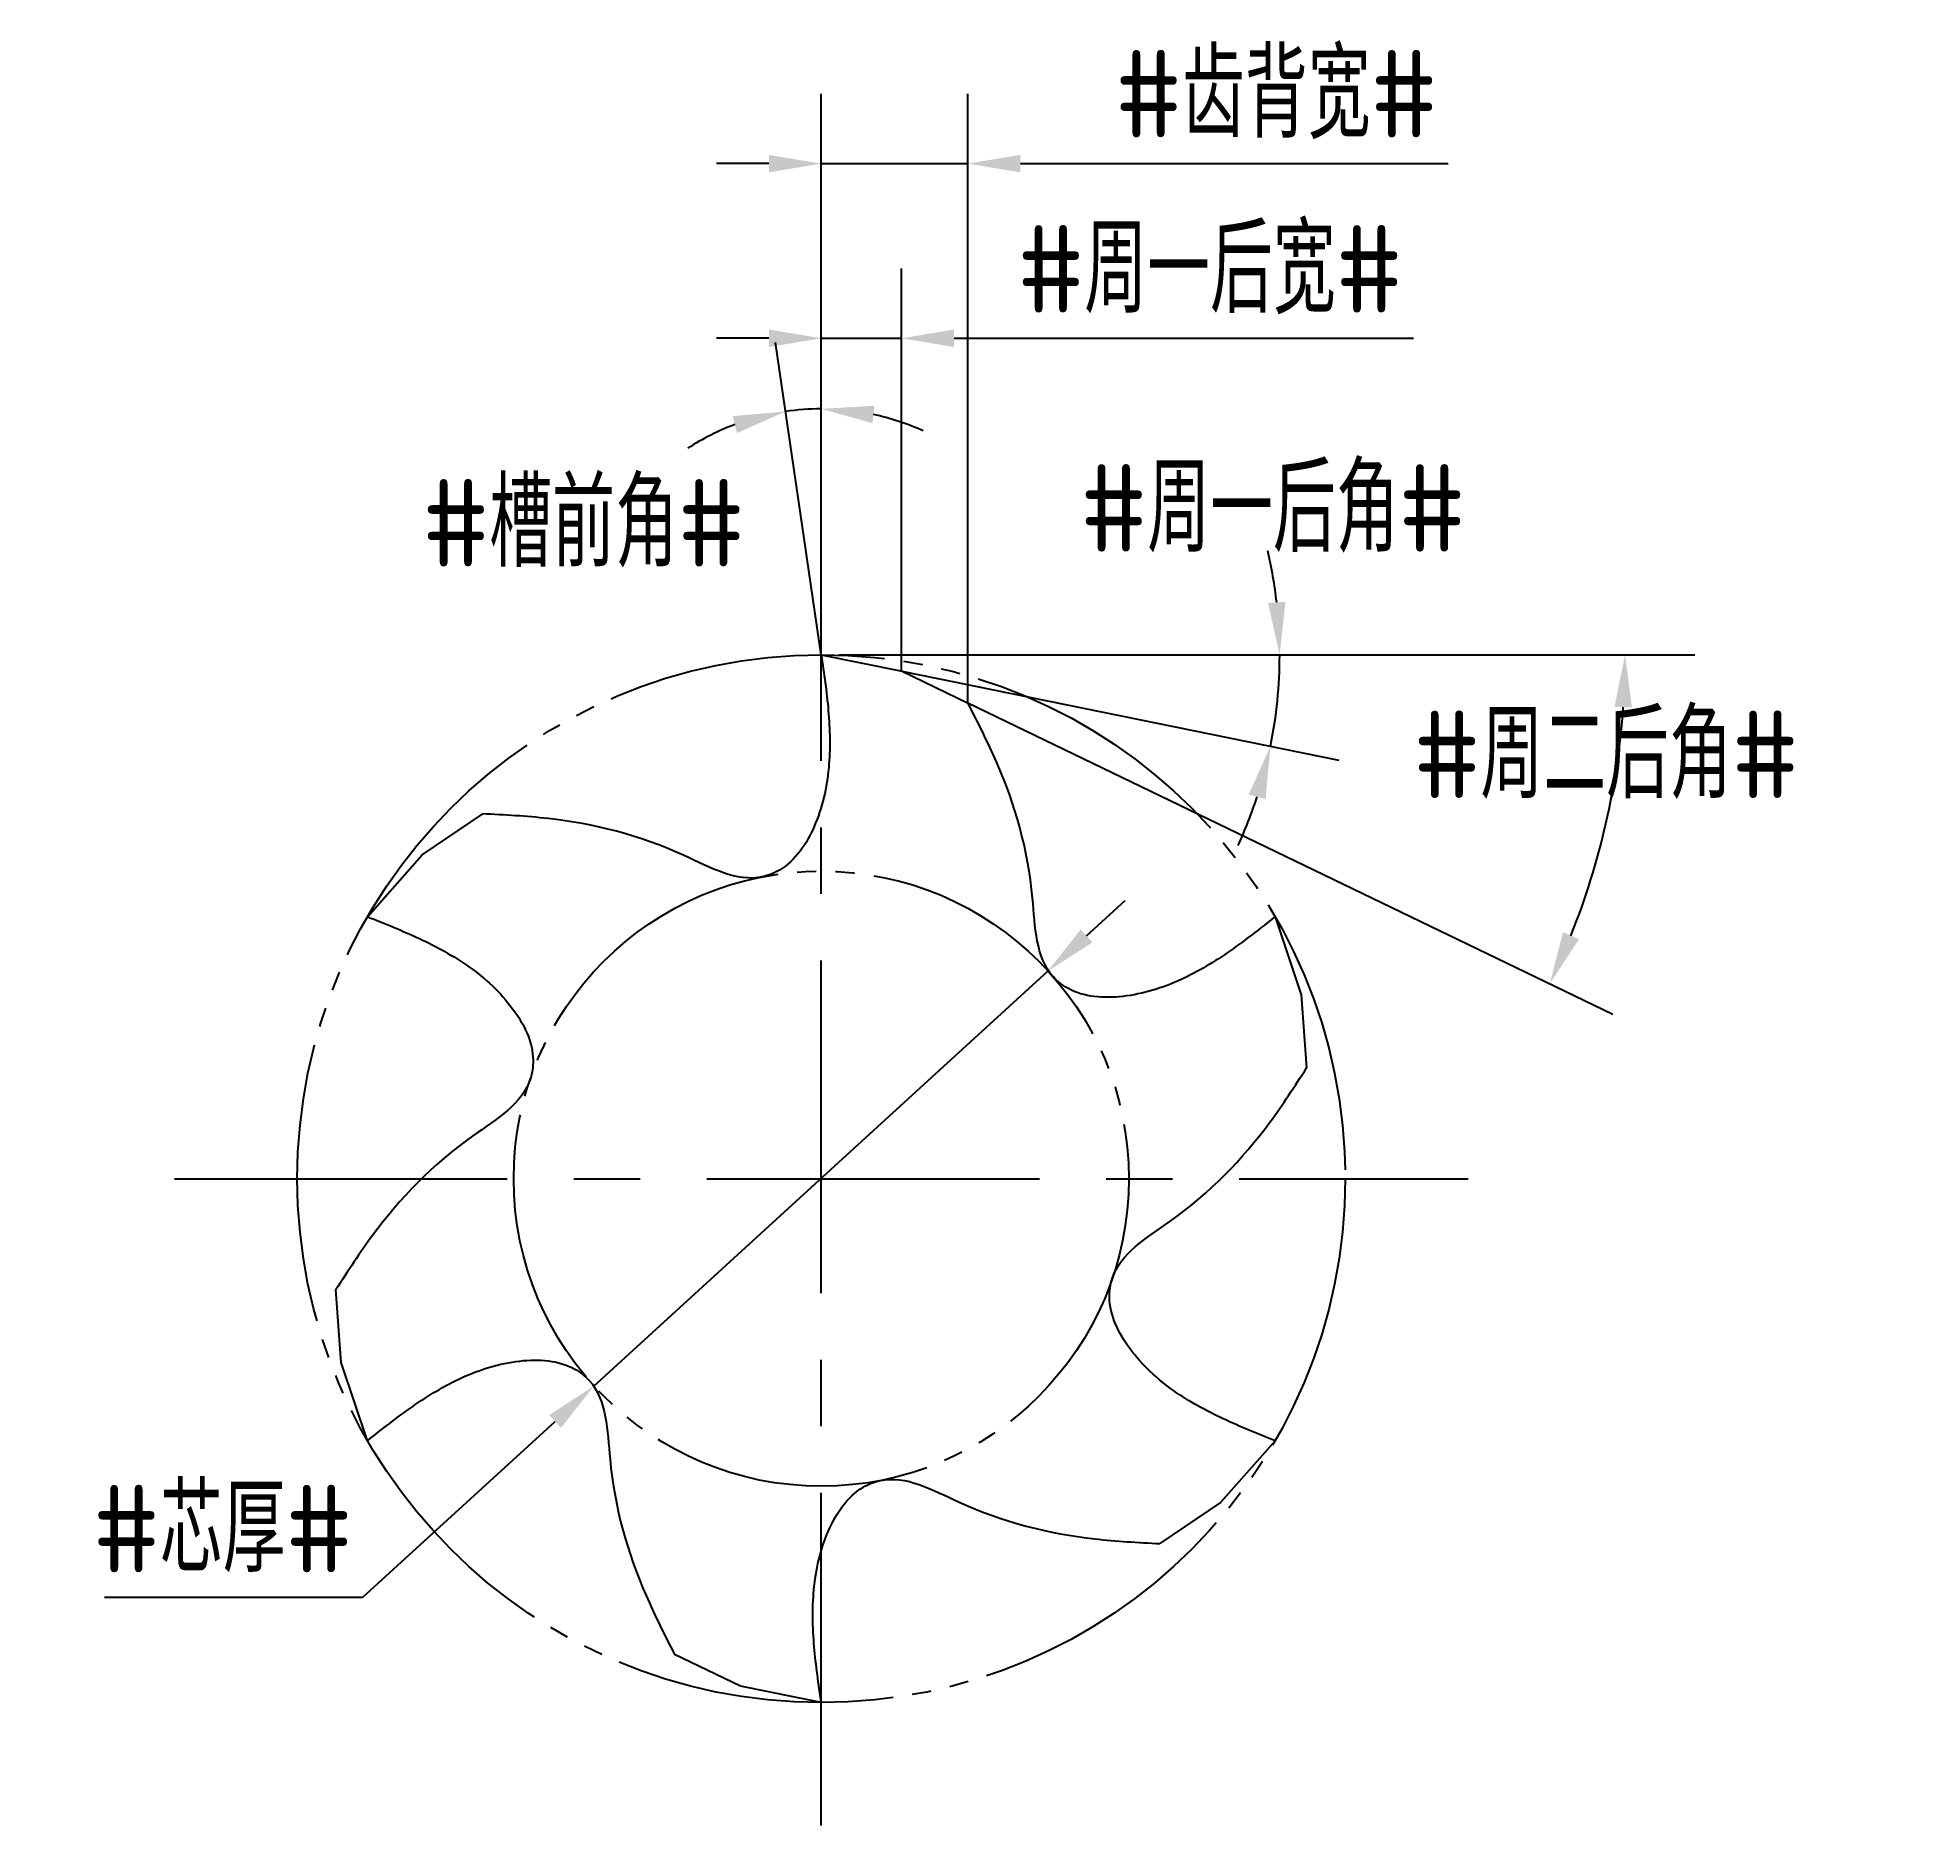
# Model space of a CAD drawing. Header units: millimetres. Extents: x 456.8 to 510.4, y 448.2 to 499.3.
import ezdxf

# ---------------------------------------------------------------- set-up
doc = ezdxf.new("R2010")
doc.units = ezdxf.units.MM
for name, pattern in [('ACAD_ISO04W100', [30, 24, -3, 0, -3]), ('CENTER', [50.8, 31.75, -6.35, 6.35, -6.35]), ('JIS_09_08', [10.75, 8, -0.55, 0.55, -0.55, 0.55, -0.55])]:
    doc.linetypes.add(name, pattern=pattern)
for name, color, linetype in [('中心线', 2, 'ACAD_ISO04W100'), ('标注', 7, 'Continuous'), ('虚线轮廓', 1, 'Continuous'), ('轮廓', 4, 'Continuous')]:
    doc.layers.add(name, color=color, linetype=linetype)
doc.styles.add('CFST0', font='gbenor.shx', dxfattribs={"bigfont": 'gbcbig.shx'})
doc.dimstyles.new('TYToolDesignC1-1', dxfattribs={"dimtxt": 2.5, "dimasz": 1.5, "dimexe": 2, "dimexo": 0, "dimtad": 1, "dimtoh": 1, "dimdec": 3, "dimdsep": 46, "dimtxsty": 'CFST0', "dimcen": 2.502, "dimclrd": 3, "dimclre": 3, "dimclrt": 3, "dimazin": 2, "dimtfac": 1, "dimtdec": 3, "dimtmove": 0, "dimatfit": 3, "dimfxl": 1, "dimarcsym": 0})

# ---------------------------------------------------------------- blocks, each defined once
blk = doc.blocks.new('*D9')
at = {"layer": 'Defpoints', "color": 0, "transparency": 16777216}
for p in [(485.685, 472.614), (472.688, 460.737)]:
    blk.add_point(p, dxfattribs=at)
at = {"layer": '标注', "color": 3, "lineweight": -2, "transparency": 16777216}
for p, q in [((486.792, 473.626), (487.9, 474.637)), ((485.685, 472.614), (472.688, 460.737)), ((466.074, 454.693), (471.58, 459.725)), ((458.684, 454.693), (466.074, 454.693))]:
    blk.add_line(p, q, dxfattribs=at)
at = {"layer": '标注', "color": 3, "transparency": 16777216}
for points in [[(486.624, 473.81), (486.961, 473.441), (485.685, 472.614)], [(471.412, 459.909), (471.749, 459.54), (472.688, 460.737)]]:
    blk.add_solid(points, dxfattribs=at)
at = {"layer": '标注', "color": 3, "transparency": 16777216, "insert": (462.066, 456.651), "char_height": 2.5, "attachment_point": 5, "style": 'CFST0'}
blk.add_mtext('#芯厚#', dxfattribs=at)
blk = doc.blocks.new('*D8')
at = {"layer": 'Defpoints', "color": 0, "transparency": 16777216}
for p in [(478.859, 488.706), (479.201, 481.675), (479.201, 481.675), (479.201, 480.735), (479.461, 479.905)]:
    blk.add_point(p, dxfattribs=at)
at = {"layer": '标注', "color": 3, "lineweight": -2, "transparency": 16777216}
for q in [(479.201, 490.714), (477.888, 490.618)]:
    blk.add_line((479.201, 481.675), q, dxfattribs=at)
for start, end in [(90, 98.3566), (65.5336, 77.7668), (110.5898, 122.8229)]:
    blk.add_arc((479.201, 481.675), 7.039, start, end, dxfattribs=at)
at = {"layer": '标注', "color": 3, "transparency": 16777216}
for points in [[(476.664, 488.506), (476.788, 488.022), (478.178, 488.639)], [(480.666, 488.306), (480.719, 488.803), (479.201, 488.714)]]:
    blk.add_solid(points, dxfattribs=at)
at = {"layer": '标注', "color": 3, "transparency": 16777216, "insert": (472.397, 485.434), "char_height": 2.5, "attachment_point": 5, "style": 'CFST0'}
blk.add_mtext('#槽前角#', dxfattribs=at)
blk = doc.blocks.new('*D7')
at = {"layer": 'Defpoints', "color": 0, "transparency": 16777216}
for p in [(479.201, 481.675), (479.201, 481.675), (479.701, 481.675), (481.511, 481.205), (492.207, 479.924)]:
    blk.add_point(p, dxfattribs=at)
at = {"layer": '标注', "color": 3, "lineweight": -2, "transparency": 16777216}
for p, q in [((479.701, 481.675), (494.324, 481.675)), ((481.511, 481.205), (494.02, 478.66))]:
    blk.add_line(p, q, dxfattribs=at)
for start, end in [(6.5529, 13.1057), (348.4994, 0), (335.3937, 341.9465)]:
    blk.add_arc((479.201, 481.675), 13.123, start, end, dxfattribs=at)
at = {"layer": '标注', "color": 3, "transparency": 16777216}
for points in [[(492.488, 483.187), (491.989, 483.158), (492.324, 481.675)], [(491.436, 477.672), (491.92, 477.545), (492.06, 479.059)]]:
    blk.add_solid(points, dxfattribs=at)
at = {"layer": '标注', "color": 3, "transparency": 16777216, "insert": (492.131, 485.859), "char_height": 2.5, "attachment_point": 5, "style": 'CFST0'}
blk.add_mtext('#周一后角#', dxfattribs=at)
blk = doc.blocks.new('*D6')
at = {"layer": 'Defpoints', "color": 0, "transparency": 16777216}
for p in [(480.541, 481.675), (480.541, 481.675), (481.201, 481.675), (483.401, 480.295), (501.244, 475.278)]:
    blk.add_point(p, dxfattribs=at)
at = {"layer": '标注', "color": 3, "lineweight": -2, "transparency": 16777216}
for p, q in [((481.201, 481.675), (504.21, 481.675)), ((483.401, 480.295), (501.859, 471.389))]:
    blk.add_line(p, q, dxfattribs=at)
blk.add_arc((480.541, 481.675), 21.669, 338.2089, 356.033, dxfattribs=at)
at = {"layer": '标注', "color": 3, "transparency": 16777216}
for points in [[(501.909, 480.185), (502.408, 480.167), (502.21, 481.675)], [(500.891, 473.53), (500.433, 473.732), (500.057, 472.258)]]:
    blk.add_solid(points, dxfattribs=at)
at = {"layer": '标注', "color": 3, "transparency": 16777216, "insert": (501.669, 478.805), "char_height": 2.5, "attachment_point": 5, "style": 'CFST0'}
blk.add_mtext('#周二后角#', dxfattribs=at)
blk = doc.blocks.new('*D5')
at = {"layer": 'Defpoints', "color": 0, "transparency": 16777216}
for p in [(481.501, 490.735), (479.201, 481.675), (481.501, 481.205)]:
    blk.add_point(p, dxfattribs=at)
at = {"layer": '标注', "color": 3, "lineweight": -2, "transparency": 16777216}
for p, q in [((479.201, 481.675), (479.201, 492.735)), ((481.501, 481.205), (481.501, 492.735)), ((477.701, 490.735), (476.201, 490.735)), ((479.201, 490.735), (481.501, 490.735)), ((483.001, 490.735), (496.156, 490.735))]:
    blk.add_line(p, q, dxfattribs=at)
at = {"layer": '标注', "color": 3, "transparency": 16777216}
for points in [[(477.701, 490.985), (477.701, 490.485), (479.201, 490.735)], [(483.001, 490.985), (483.001, 490.485), (481.501, 490.735)]]:
    blk.add_solid(points, dxfattribs=at)
at = {"layer": '标注', "color": 3, "transparency": 16777216, "insert": (490.329, 492.693), "char_height": 2.5, "attachment_point": 5, "style": 'CFST0'}
blk.add_mtext('#周一后宽#', dxfattribs=at)
blk = doc.blocks.new('*D4')
at = {"layer": 'Defpoints', "color": 0, "transparency": 16777216}
for p in [(483.401, 495.735), (479.201, 481.675), (483.401, 480.295)]:
    blk.add_point(p, dxfattribs=at)
at = {"layer": '标注', "color": 3, "lineweight": -2, "transparency": 16777216}
for p, q in [((479.201, 481.675), (479.201, 497.735)), ((483.401, 480.295), (483.401, 497.735)), ((477.701, 495.735), (476.201, 495.735)), ((479.201, 495.735), (483.401, 495.735)), ((484.901, 495.735), (497.144, 495.735))]:
    blk.add_line(p, q, dxfattribs=at)
at = {"layer": '标注', "color": 3, "transparency": 16777216}
for points in [[(477.701, 495.985), (477.701, 495.485), (479.201, 495.735)], [(484.901, 495.985), (484.901, 495.485), (483.401, 495.735)]]:
    blk.add_solid(points, dxfattribs=at)
at = {"layer": '标注', "color": 3, "transparency": 16777216, "insert": (492.227, 497.707), "char_height": 2.5, "attachment_point": 5, "style": 'CFST0'}
blk.add_mtext('#齿背宽#', dxfattribs=at)

msp = doc.modelspace()

# ---------------------------------------------------------------- linework, layer by layer
at = {"layer": '中心线', "linetype": 'CENTER', "ltscale": 0.3}
for p, q in [((479.2014, 448.1571), (479.2014, 485.1932)), ((460.6833, 466.6751), (497.7194, 466.6751))]:
    msp.add_line(p, q, dxfattribs=at)
at = {"layer": '虚线轮廓', "color": 7, "linetype": 'JIS_09_08'}
for radius in [15, 8.8047]:
    msp.add_circle((479.2014, 466.6751), radius, dxfattribs=at)
at = {"layer": '轮廓', "linetype": 'Continuous'}
for p, q in [((479.2014, 481.6751), (481.5123, 481.2072)), ((481.5123, 481.2072), (483.4014, 480.2926)), ((467.7717, 475.9425), (469.5083, 477.1212)), ((466.211, 474.1751), (467.7717, 475.9425)), ((492.1917, 474.1751), (492.942, 471.9399)), ((492.942, 471.9399), (493.0944, 469.8466)), ((465.4607, 461.4104), (465.3083, 463.5037)), ((466.211, 459.1751), (465.4607, 461.4104)), ((492.1917, 459.1751), (490.631, 457.4078)), ((490.631, 457.4078), (488.8944, 456.2291)), ((476.8904, 452.143), (475.0014, 453.0577)), ((479.2014, 451.6751), (476.8904, 452.143))]:
    msp.add_line(p, q, dxfattribs=at)
at = {"layer": '轮廓'}
for points in [[(479.2014, 481.6751), (479.4026, 480.0765), (479.4129, 478.4449), (478.9964, 476.7592), (478.009, 475.5123), (477.5202, 475.3178), (475.2742, 475.9264), (471.3744, 476.9864), (469.5083, 477.1212)], [(492.1917, 474.1751), (490.9079, 473.2016), (489.5, 472.3768), (487.832, 471.8947), (486.2584, 472.1264), (485.8456, 472.4524), (485.2496, 474.7018), (484.2177, 478.6092), (483.4014, 480.2926)], [(466.211, 474.1751), (467.6961, 473.5501), (469.1142, 472.7432), (470.3658, 471.5397), (470.9519, 470.0611), (470.876, 469.5406), (469.2259, 467.8998), (466.358, 465.0524), (465.3083, 463.5037)], [(492.1917, 459.1751), (490.7066, 459.8002), (489.2885, 460.607), (488.0369, 461.8106), (487.4508, 463.2892), (487.5267, 463.8097), (489.1768, 465.4505), (492.0447, 468.2979), (493.0944, 469.8466)], [(466.211, 459.1751), (467.4949, 460.1487), (468.9027, 460.9735), (470.5707, 461.4556), (472.1443, 461.2239), (472.5572, 460.8979), (473.1531, 458.6485), (474.185, 454.7411), (475.0014, 453.0577)], [(479.2014, 451.6751), (479.0001, 453.2738), (478.9898, 454.9054), (479.4063, 456.5911), (480.3937, 457.838), (480.8825, 458.0325), (483.1285, 457.4239), (487.0283, 456.3638), (488.8944, 456.2291)]]:
    msp.add_spline(points, degree=3, dxfattribs=at)

# ---------------------------------------------------------------- dimensions: what is measured, and where the dimension line sits
at = {"layer": '标注'}
for base, p2, text, picture, middle in [((483.4014, 495.7351), (483.4014, 480.2951), '#齿背宽#', '*D4', (492.227, 495.7351)), ((481.5014, 490.7351), (481.5014, 481.2051), '#周一后宽#', '*D5', (490.3286, 490.7351))]:
    dim = msp.add_linear_dim(base=base, p1=(479.2014, 481.6751), p2=p2, text=text, dimstyle='TYToolDesignC1-1', dxfattribs=at)
    dim.commit()
    dim.dimension.update_dxf_attribs({"geometry": picture, "text_midpoint": middle, "dimtype": 160})
for base, line1, line2, text, picture, middle in [((478.8593, 488.7056), ((479.2014, 481.6751), (479.2014, 480.7351)), ((479.2014, 481.6751), (479.4614, 479.9051)), '#槽前角#', '*D8', (472.3968, 483.476)), ((492.2066, 479.9244), ((479.2014, 481.6751), (481.5114, 481.2051)), ((479.2014, 481.6751), (479.7014, 481.6751)), '#周一后角#', '*D7', (492.1314, 483.9151)), ((501.2444, 475.2775), ((480.5414, 481.6751), (483.4014, 480.2951)), ((480.5414, 481.6751), (481.2014, 481.6751)), '#周二后角#', '*D6', (501.6689, 476.8614))]:
    dim = msp.add_angular_dim_2l(base=base, line1=line1, line2=line2, text=text, dimstyle='TYToolDesignC1-1', dxfattribs=at)
    dim.commit()
    dim.dimension.update_dxf_attribs({"geometry": picture, "text_midpoint": middle, "dimtype": 162})
dim = msp.add_diameter_dim_2p(p1=(485.6852, 472.6137), p2=(472.6875, 460.7366), text='#芯厚#', dimstyle='TYToolDesignC1-1', dxfattribs=at)
dim.commit()
dim.dimension.update_dxf_attribs({"geometry": '*D9', "text_midpoint": (462.0662, 454.6928), "dimtype": 163})

doc.saveas('drawing.dxf')
